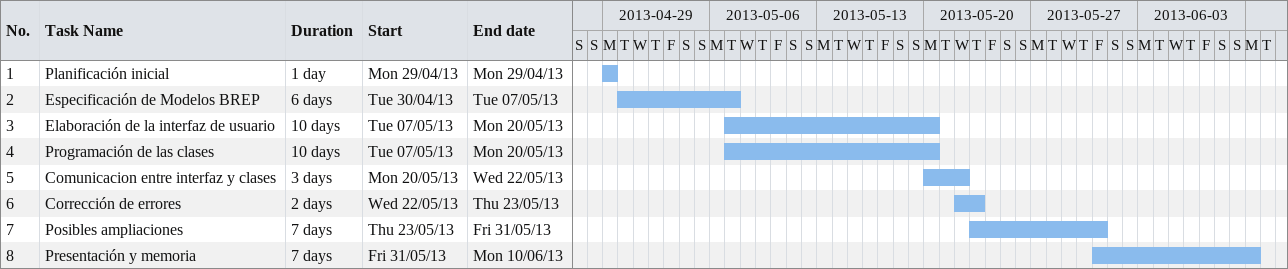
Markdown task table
| ID | Task | Duration | Start | Finish |
|---|---|---|---|---|
| 1 | Planificación inicial | 1d | 2013-04-29 | 2013-04-29 |
| 2 | Especificación de Modelos BREP | 6d | 2013-04-30 | 2013-05-07 |
| 3 | Elaboración de la interfaz de usuario | 10d | 2013-05-07 | 2013-05-20 |
| 4 | Programación de las clases | 10d | 2013-05-07 | 2013-05-20 |
| 5 | Comunicacion entre interfaz y clases | 3d | 2013-05-20 | 2013-05-22 |
| 6 | Corrección de errores | 2d | 2013-05-22 | 2013-05-23 |
| 7 | Posibles ampliaciones | 7d | 2013-05-23 | 2013-05-31 |
| 8 | Presentación y memoria | 7d | 2013-05-31 | 2013-06-10 |
